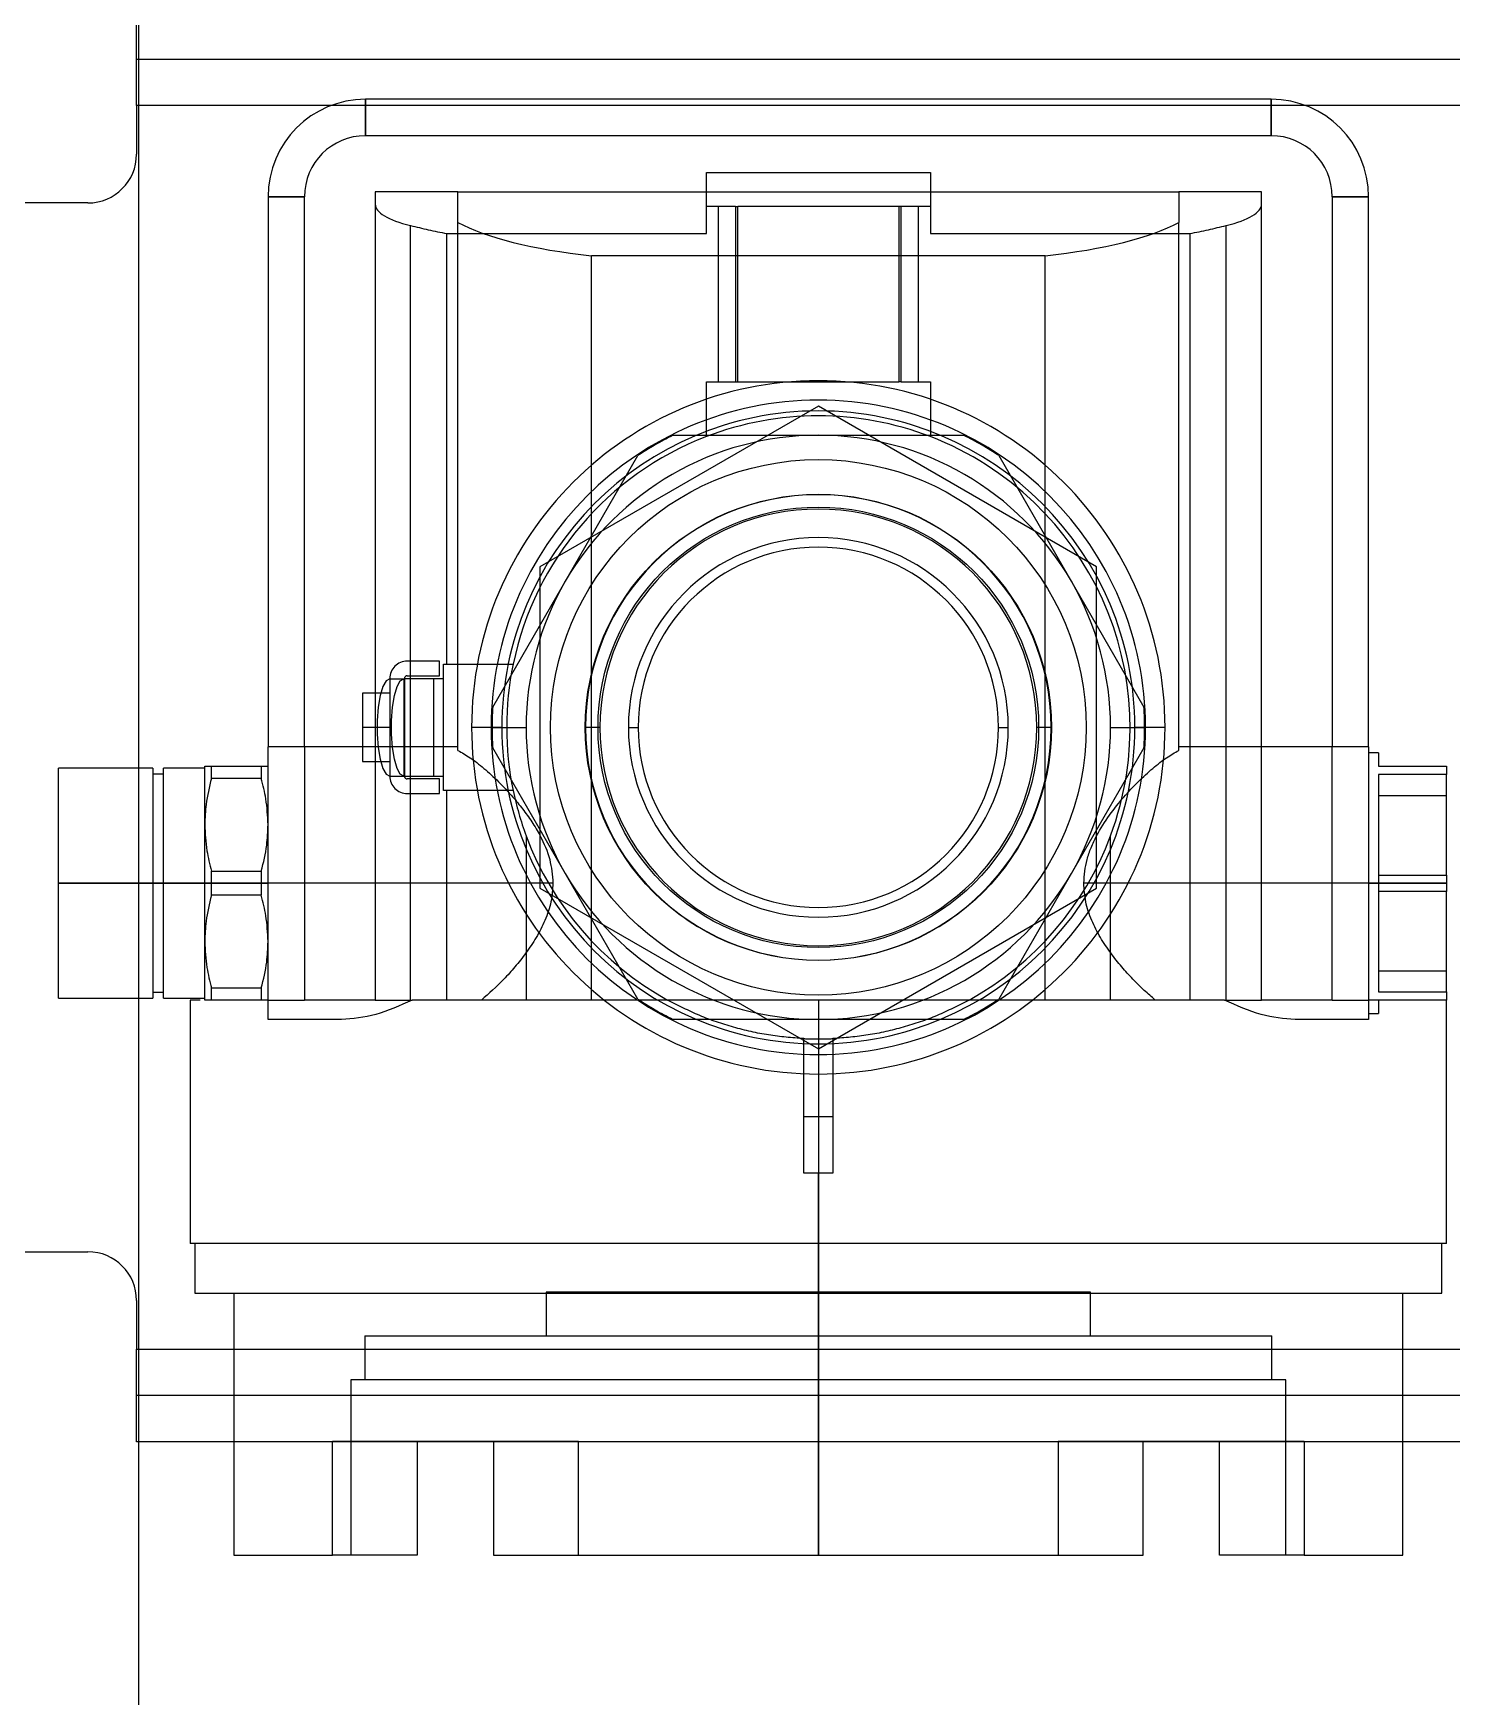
# Model space of a CAD drawing. Header units: metres. Extents: x 0 to 63075, y 0 to 44550.
# Drawn here: x 14164.8 to 14310.4, y 30667.4 to 30838.2 of the extents above; entities that cross this region are included whole.
import ezdxf

# ---------------------------------------------------------------- set-up
doc = ezdxf.new("R2010")
doc.units = ezdxf.units.M
doc.header["$LTSCALE"] = 75
doc.linetypes.add('HIDDEN2', pattern=[4.7625, 3.175, -1.5875])
for name, color, linetype in [('SDM', 7, 'Continuous'), ('SL1', 8, 'Continuous'), ('SL4', 4, 'Continuous'), ('ST1', 7, 'HIDDEN2')]:
    doc.layers.add(name, color=color, linetype=linetype)

# ---------------------------------------------------------------- blocks, each defined once
blk = doc.blocks.new('A$Cf5d57027')
at = {"layer": 'SL1'}
for radius, start, end in [(1221.5, 121.07475, 67.29436), (1158, 122.98775, 69.37001), (1150, 123.24685, 69.21988)]:
    blk.add_arc((6187.34, 9148.65), radius, start, end, dxfattribs=at)
blk = doc.blocks.new('A$Ca53c419a')
at = {"layer": 'SL4'}
for p, q in [((4338.53, 429), (4338.53, 419.33)), ((4338.53, 429), (4350.33, 429)), ((4350.33, 429), (4362.13, 429)), ((4350.33, 419.33), (4350.33, 429)), ((4362.13, 419.33), (4362.13, 429)), ((3669.71, 420.77), (4338.53, 420.77)), ((4292.94, 411), (4292.94, 420.77)), ((4302.47, 420.77), (4302.47, 411)), ((4362.13, 420.77), (4459.47, 420.77)), ((4430.19, 401.02), (4430.19, 420.77)), ((4350.33, 419.33), (4338.53, 419.33)), ((4339.12, 419.33), (4339.12, 418.25)), ((4362.13, 419.33), (4350.33, 419.33)), ((4350.33, 418.25), (4350.33, 419.33)), ((4361.54, 418.25), (4361.54, 419.33)), ((4338.53, 418.25), (4338.53, 414)), ((4338.53, 418.25), (4350.33, 418.25)), ((4350.33, 414), (4350.33, 418.25)), ((4350.33, 418.25), (4362.13, 418.25)), ((4362.13, 414), (4362.13, 418.25)), ((4338.33, 415.5), (4313.33, 415.5)), ((4313.33, 351), (4313.33, 415.5)), ((4338.33, 414.46), (4338.33, 415.5)), ((4313.33, 415), (4308.21, 415)), ((4308.21, 415), (4308.21, 351)), ((4338.33, 414), (4344.33, 414)), ((4344.33, 414), (4350.33, 414)), ((4350.33, 414), (4356.33, 414)), ((4350.33, 413.31), (4350.33, 414)), ((4356.33, 414), (4362.33, 414)), ((4338.33, 413.31), (4339.57, 413.31)), ((4338.33, 408.19), (4338.33, 413.31)), ((4339.57, 413.31), (4339.57, 408.19)), ((4349.09, 413.31), (4350.33, 413.31)), ((4349.09, 408.19), (4349.09, 413.31)), ((4350.33, 413.31), (4351.57, 413.31)), ((4350.33, 408.19), (4350.33, 413.31)), ((4351.57, 413.31), (4351.57, 408.19)), ((4361.09, 408.19), (4361.09, 413.31)), ((4361.09, 413.31), (4362.33, 413.31)), ((4362.33, 413.31), (4362.33, 408.19)), ((4308.21, 411), (4281.33, 411)), ((4281.33, 411), (4281.33, 400.89)), ((4336.33, 399.95), (4336.33, 407.5)), ((4336.33, 407.5), (4350.33, 407.5)), ((4339.57, 408.19), (4338.33, 408.19)), ((4350.33, 408.19), (4349.09, 408.19)), ((4351.57, 408.19), (4350.33, 408.19)), ((4350.33, 407.5), (4350.33, 408.19)), ((4350.33, 407.5), (4364.33, 407.5)), ((4350.33, 378.25), (4350.33, 407.5)), ((4362.33, 408.19), (4361.09, 408.19)), ((4364.33, 388), (4364.33, 407.5)), ((4420.83, 407.5), (4364.33, 407.5)), ((4420.83, 407.5), (4420.83, 403.76)), ((4364.33, 403.76), (4420.83, 403.76)), ((4281.33, 400.89), (4293.03, 400.89)), ((4281.33, 392.19), (4281.33, 400.89)), ((4293.03, 400.89), (4293.03, 384.34)), ((4430.83, 397.5), (4427.09, 397.5)), ((4427.09, 304.5), (4427.09, 397.5)), ((4430.83, 304.5), (4430.83, 397.5)), ((4293.03, 392.19), (4281.33, 392.19)), ((4292.94, 384.34), (4292.94, 392.19)), ((4338.33, 351), (4338.33, 392.7)), ((4363.96, 388), (4418.19, 388)), ((4418.19, 388), (4421.33, 388)), ((4421.33, 388), (4421.33, 314)), ((4281.33, 384.34), (4281.33, 351)), ((4293.03, 384.34), (4281.33, 384.34)), ((4338.33, 374.29), (4414.76, 374.29)), ((4414.76, 327.71), (4414.76, 374.29)), ((4281.33, 351), (4308.21, 351)), ((4281.33, 351), (4281.33, 317.66)), ((4308.21, 351), (4313.33, 351)), ((4308.21, 351), (4308.21, 287)), ((4338.33, 351), (4313.33, 351)), ((4313.33, 286.5), (4313.33, 351)), ((4338.33, 309.3), (4338.33, 351)), ((4338.33, 327.71), (4414.76, 327.71)), ((4350.33, 294.5), (4350.33, 323.75)), ((4281.33, 317.66), (4293.03, 317.66)), ((4292.94, 309.81), (4292.94, 317.66)), ((4293.03, 317.66), (4293.03, 301.11)), ((4363.96, 314), (4418.19, 314)), ((4364.33, 294.5), (4364.33, 314)), ((4421.33, 314), (4418.19, 314)), ((4281.33, 309.81), (4293.03, 309.81)), ((4281.33, 301.11), (4281.33, 309.81)), ((4427.09, 304.5), (4430.83, 304.5)), ((4281.33, 301.11), (4281.33, 291)), ((4293.03, 301.11), (4281.33, 301.11)), ((4336.33, 294.5), (4336.33, 302.05)), ((4430.19, 281.23), (4430.19, 300.98)), ((4420.83, 298.24), (4364.33, 298.24)), ((4420.83, 298.24), (4420.83, 294.5)), ((4350.33, 294.5), (4336.33, 294.5)), ((4336.93, 294.5), (4336.93, 293.5)), ((4364.33, 294.5), (4350.33, 294.5)), ((4350.33, 286.5), (4350.33, 294.5)), ((4363.73, 293.5), (4363.73, 294.5)), ((4364.33, 294.5), (4420.83, 294.5)), ((4338.33, 293.5), (4336.93, 293.5)), ((4338.33, 286.5), (4338.33, 293.5)), ((4349.49, 293.5), (4339.16, 293.5)), ((4339.16, 293.5), (4339.16, 286.5)), ((4349.49, 286.5), (4349.49, 293.5)), ((4361.49, 293.5), (4351.16, 293.5)), ((4351.16, 293.5), (4351.16, 286.5)), ((4361.49, 286.5), (4361.49, 293.5)), ((4363.73, 293.5), (4362.33, 293.5)), ((4362.33, 293.5), (4362.33, 286.5)), ((4281.33, 291), (4308.21, 291)), ((4292.94, 281.23), (4292.94, 291)), ((4302.47, 291), (4302.47, 281.23)), ((4308.21, 287), (4313.33, 287)), ((4313.33, 286.5), (4338.33, 286.5)), ((4339.16, 286.5), (4338.33, 286.5)), ((4339.16, 286.5), (4349.49, 286.5)), ((4350.33, 286.5), (4349.49, 286.5)), ((4351.16, 286.5), (4350.33, 286.5)), ((4351.16, 286.5), (4361.49, 286.5)), ((4362.33, 286.5), (4361.49, 286.5))]:
    blk.add_line(p, q, dxfattribs=at)
for centre, radius, start, end in [((4420.83, 397.5), 10, 0, 90), ((4420.83, 397.5), 6.26, 0, 90), ((4420.83, 304.5), 6.26, 270, 0), ((4420.83, 304.5), 10, 270, 0)]:
    blk.add_arc(centre, radius, start, end, dxfattribs=at)
for centre, start_param, end_param in [((4421.23, 364.6), 0.450954, 1.189008), ((4421.23, 337.4), 1.952584, 2.690638)]:
    blk.add_ellipse(centre, major_axis=(0, 26), ratio=0.267949, start_param=start_param, end_param=end_param, dxfattribs=at)
for points, knots in [([(4338.33, 413.31), (4338.33, 413.53), (4338.33, 413.92), (4338.33, 413.97), (4338.33, 414)], [0, 0, 0, 0, 0.563596, 1, 1, 1, 1]), ([(4344.33, 414), (4343.44, 413.96), (4341.83, 413.88), (4340.26, 413.49), (4339.57, 413.31)], [0, 0, 0, 0, 0.554654, 1, 1, 1, 1]), ([(4349.09, 413.31), (4348.2, 413.53), (4346.63, 413.92), (4345.03, 413.97), (4344.33, 414)], [0, 0, 0, 0, 0.563596, 1, 1, 1, 1]), ([(4356.33, 414), (4355.44, 413.96), (4353.83, 413.88), (4352.26, 413.49), (4351.57, 413.31)], [0, 0, 0, 0, 0.554654, 1, 1, 1, 1]), ([(4361.09, 413.31), (4360.2, 413.53), (4358.63, 413.92), (4357.03, 413.97), (4356.33, 414)], [0, 0, 0, 0, 0.563596, 1, 1, 1, 1]), ([(4362.33, 414), (4362.33, 413.96), (4362.33, 413.88), (4362.33, 413.49), (4362.33, 413.31)], [0, 0, 0, 0, 0.554654, 1, 1, 1, 1]), ([(4338.33, 407.5), (4338.33, 407.54), (4338.33, 407.62), (4338.33, 408.01), (4338.33, 408.19)], [0, 0, 0, 0, 0.554654, 1, 1, 1, 1]), ([(4339.57, 408.19), (4340.45, 407.97), (4342.02, 407.58), (4343.63, 407.53), (4344.33, 407.5)], [0, 0, 0, 0, 0.563596, 1, 1, 1, 1]), ([(4344.33, 407.5), (4345.22, 407.54), (4346.82, 407.62), (4348.39, 408.01), (4349.09, 408.19)], [0, 0, 0, 0, 0.554654, 1, 1, 1, 1]), ([(4351.57, 408.19), (4352.45, 407.97), (4354.02, 407.58), (4355.63, 407.53), (4356.33, 407.5)], [0, 0, 0, 0, 0.5635963, 1, 1, 1, 1]), ([(4356.33, 407.5), (4357.22, 407.54), (4358.82, 407.62), (4360.39, 408.01), (4361.09, 408.19)], [0, 0, 0, 0, 0.554654, 1, 1, 1, 1]), ([(4362.33, 408.19), (4362.33, 407.97), (4362.33, 407.58), (4362.33, 407.53), (4362.33, 407.5)], [0, 0, 0, 0, 0.563596, 1, 1, 1, 1]), ([(4338.33, 392.7), (4337.75, 393.96), (4336.62, 396.46), (4336.42, 398.8), (4336.33, 399.95)], [0, 0, 0, 0, 0.505959, 1, 1, 1, 1]), ([(4363.96, 388), (4363.73, 387.6), (4363.28, 386.78), (4362.16, 385.35), (4360.8, 383.86), (4359.37, 382.51), (4357.97, 381.36), (4356.65, 380.41), (4354.96, 379.4), (4352.88, 378.47), (4351.15, 378.32), (4350.33, 378.25)], [0, 0, 0, 0, 0.126776, 0.255257, 0.382669, 0.505687, 0.590181, 0.674836, 0.757452, 0.885088, 1, 1, 1, 1]), ([(4350.33, 378.25), (4349.69, 378.29), (4348.71, 378.35), (4347.45, 378.71), (4346.19, 379.18), (4344.72, 379.95), (4343.14, 381.01), (4341.72, 382.14), (4339.99, 383.7), (4339, 384.83), (4338.33, 385.59)], [0, 0, 0, 0, 0.117087, 0.178494, 0.242841, 0.368324, 0.49578, 0.622064, 0.74502, 1, 1, 1, 1]), ([(4338.33, 316.41), (4338.65, 316.78), (4339.29, 317.53), (4340.44, 318.7), (4341.72, 319.86), (4343.14, 320.99), (4344.72, 322.06), (4346.48, 322.96), (4348.36, 323.62), (4349.69, 323.71), (4350.33, 323.75)], [0, 0, 0, 0, 0.1270909, 0.2552959, 0.3782312, 0.5044942, 0.6319282, 0.7573901, 0.8829313, 1, 1, 1, 1]), ([(4350.33, 323.75), (4351.15, 323.68), (4352.41, 323.58), (4354.01, 323), (4355.58, 322.27), (4357.36, 321.13), (4359.19, 319.65), (4360.8, 318.14), (4362.16, 316.65), (4363.28, 315.22), (4363.73, 314.4), (4363.96, 314)], [0, 0, 0, 0, 0.114898, 0.176657, 0.242785, 0.369086, 0.494373, 0.617376, 0.744773, 0.873238, 1, 1, 1, 1]), ([(4336.33, 302.05), (4336.42, 303.2), (4336.62, 305.54), (4337.75, 308.04), (4338.33, 309.3)], [0, 0, 0, 0, 0.494041, 1, 1, 1, 1])]:
    blk.add_open_spline(points, degree=3, knots=knots, dxfattribs=at)
at = {"layer": 'ST1'}
for p, q in [((4312.47, 481), (4312.47, 426)), ((4420.19, 426), (4420.19, 481)), ((4350.33, 429), (4350.33, 419.33)), ((4292.94, 420.77), (4292.94, 421)), ((4292.94, 421), (4302.47, 421)), ((4297.71, 281), (4297.71, 421)), ((4307.47, 421), (4302.47, 421)), ((4302.47, 421), (4302.47, 281)), ((4302.47, 421), (4302.47, 420.77)), ((4338.53, 420.77), (4362.13, 420.77)), ((4430.19, 421), (4425.19, 421)), ((4430.19, 421), (4439.71, 421)), ((4430.19, 281), (4430.19, 421)), ((4430.19, 420.77), (4430.19, 421)), ((4434.95, 421), (4434.95, 281)), ((4350.33, 419.33), (4350.33, 418.25)), ((4350.33, 418.25), (4350.33, 414)), ((4350.33, 414), (4350.33, 413.31)), ((4350.33, 413.31), (4350.33, 408.19)), ((4292.94, 392.19), (4292.94, 411)), ((4302.47, 411), (4302.47, 291)), ((4338.33, 407.5), (4338.33, 403.76)), ((4350.33, 408.19), (4350.33, 407.5)), ((4420.83, 403.76), (4420.83, 407.5)), ((4364.33, 403.76), (4338.33, 403.76)), ((4338.33, 396.5), (4338.33, 403.76)), ((4430.19, 300.98), (4430.19, 401.02)), ((4299.33, 399), (4281.33, 399)), ((4299.33, 351), (4299.33, 399)), ((4303.83, 397.56), (4299.33, 397.56)), ((4303.83, 397.56), (4303.83, 351)), ((4421.33, 396.5), (4338.33, 396.5)), ((4338.33, 396.5), (4338.33, 392.87)), ((4366.33, 397.8), (4362.83, 397.8)), ((4362.83, 397.8), (4362.83, 395)), ((4366.33, 395), (4366.33, 397.8)), ((4369.83, 397.8), (4366.33, 397.8)), ((4369.83, 395), (4369.83, 397.8)), ((4421.33, 388), (4421.33, 396.5)), ((4427.09, 397.5), (4430.83, 397.5)), ((4361.33, 395), (4361.33, 393.55)), ((4371.33, 395), (4361.33, 395)), ((4371.33, 395), (4371.33, 393.55)), ((4359.53, 393.2), (4359.53, 389.9)), ((4361.03, 389.9), (4361.03, 393.2)), ((4371.33, 393.55), (4361.33, 393.55)), ((4361.33, 393.55), (4361.33, 393.5)), ((4361.33, 393.5), (4361.33, 389.5)), ((4371.33, 393.5), (4361.33, 393.5)), ((4371.33, 393.55), (4371.33, 393.5)), ((4371.33, 389.5), (4371.33, 393.5)), ((4371.63, 393.2), (4371.63, 389.9)), ((4373.13, 389.9), (4373.13, 393.2)), ((4338.33, 392.87), (4417.87, 392.87)), ((4338.33, 392.87), (4338.33, 392.7)), ((4359.53, 389.9), (4361.03, 389.9)), ((4371.33, 390.5), (4361.33, 390.5)), ((4371.63, 389.9), (4373.13, 389.9)), ((4338.33, 389.16), (4359.83, 389.16)), ((4359.83, 389.16), (4359.83, 389.5)), ((4359.83, 389.5), (4372.83, 389.5)), ((4359.83, 382.33), (4359.83, 389.16)), ((4372.83, 389.5), (4372.83, 389.16)), ((4372.83, 389.16), (4372.83, 382.33)), ((4372.83, 389.16), (4417.04, 389.16)), ((4417.04, 389.16), (4417.04, 362.5)), ((4366.33, 383.5), (4366.33, 386.6)), ((4366.33, 384.6), (4366.33, 386.6)), ((4338.42, 369.53), (4364.24, 384.43)), ((4366.33, 384.5), (4366.33, 381)), ((4368.42, 384.43), (4394.24, 369.53)), ((4292.94, 317.66), (4292.94, 384.34)), ((4293.03, 384.34), (4293.03, 375.64)), ((4355.19, 381), (4338.33, 381)), ((4349.83, 379.58), (4333.33, 351)), ((4382.83, 379.58), (4349.83, 379.58)), ((4399.32, 351), (4382.83, 379.58)), ((4308.33, 378.94), (4303.83, 378.94)), ((4308.33, 323.06), (4308.33, 378.94)), ((4281.33, 375.64), (4293.03, 375.64)), ((4366.33, 373.42), (4366.33, 374.9)), ((4366.33, 370.5), (4366.33, 369.5)), ((4336.33, 336.09), (4336.33, 365.91)), ((4396.33, 365.91), (4396.33, 336.09)), ((4396.19, 362.5), (4401.83, 362.5)), ((4401.83, 362.5), (4401.83, 359.5)), ((4417.04, 362.5), (4421.33, 362.5)), ((4419.83, 359.5), (4419.83, 362.5)), ((4421.33, 362.5), (4423.33, 362.5)), ((4423.33, 362.5), (4423.33, 339.5)), ((4419.83, 361.3), (4401.83, 361.3)), ((4419.83, 359.5), (4401.83, 359.5)), ((4401.83, 359.5), (4401.83, 359.25)), ((4401.83, 359.25), (4419.83, 359.25)), ((4401.83, 359.25), (4401.83, 342.75)), ((4419.83, 359.5), (4419.83, 359.25)), ((4419.83, 342.75), (4419.83, 359.25)), ((4320.54, 352.5), (4334.36, 352.5)), ((4326.33, 349.5), (4326.33, 352.5)), ((4308.21, 351), (4281.33, 351)), ((4299.33, 351), (4281.33, 351)), ((4299.33, 303), (4299.33, 351)), ((4299.33, 351), (4303.83, 351)), ((4303.83, 351), (4303.83, 304.44)), ((4313.33, 351), (4308.21, 351)), ((4313.33, 351), (4320.55, 351)), ((4333.33, 351), (4349.83, 322.43)), ((4382.83, 322.43), (4399.32, 351)), ((4334.36, 349.5), (4320.54, 349.5)), ((4401.83, 342.5), (4401.83, 342.75)), ((4419.83, 342.75), (4401.83, 342.75)), ((4401.83, 342.5), (4419.83, 342.5)), ((4401.83, 342.5), (4401.83, 339.5)), ((4419.83, 342.5), (4419.83, 342.75)), ((4419.83, 339.5), (4419.83, 342.5)), ((4401.83, 340.7), (4419.83, 340.7)), ((4401.83, 339.5), (4396.19, 339.5)), ((4421.33, 339.5), (4417.04, 339.5)), ((4417.04, 339.5), (4417.04, 312.84)), ((4423.33, 339.5), (4421.33, 339.5)), ((4364.24, 317.57), (4338.42, 332.47)), ((4366.33, 332.5), (4366.33, 331.5)), ((4394.24, 332.47), (4368.42, 317.57)), ((4366.33, 327.1), (4366.33, 328.58)), ((4293.03, 326.36), (4281.33, 326.36)), ((4293.03, 326.36), (4293.03, 317.66)), ((4303.83, 323.06), (4308.33, 323.06)), ((4349.83, 322.43), (4382.83, 322.43)), ((4338.33, 321), (4355.19, 321)), ((4366.33, 321), (4366.33, 317.5)), ((4366.33, 315.4), (4366.33, 318.5)), ((4366.33, 315.4), (4366.33, 317.4)), ((4338.33, 312.84), (4417.04, 312.84)), ((4421.33, 305.5), (4421.33, 314)), ((4292.94, 291), (4292.94, 309.81)), ((4338.33, 309.3), (4338.33, 309.13)), ((4338.33, 309.13), (4417.87, 309.13)), ((4338.33, 309.13), (4338.33, 305.5)), ((4299.33, 304.44), (4303.83, 304.44)), ((4338.33, 298.24), (4338.33, 305.5)), ((4338.33, 305.5), (4421.33, 305.5)), ((4430.83, 304.5), (4427.09, 304.5)), ((4281.33, 303), (4299.33, 303)), ((4338.33, 298.24), (4338.33, 294.5)), ((4338.33, 298.24), (4364.33, 298.24)), ((4420.83, 294.5), (4420.83, 298.24)), ((4338.33, 293.5), (4338.33, 294.5)), ((4350.33, 294.5), (4350.33, 293.5)), ((4341.33, 293.5), (4341.33, 286.5)), ((4350.33, 293.5), (4349.49, 293.5)), ((4351.16, 293.5), (4350.33, 293.5)), ((4350.33, 293.5), (4350.33, 286.5)), ((4359.33, 293.5), (4359.33, 286.5))]:
    blk.add_line(p, q, dxfattribs=at)
at = {"layer": 'ST1', "flags": 128}
for points in [[(4371.33, 395), (4371.12, 395.36), (4370.53, 395.7), (4369.6, 395.98), (4368.4, 396.18), (4367.04, 396.28), (4365.62, 396.28), (4364.25, 396.18), (4363.05, 395.98), (4362.12, 395.7), (4361.53, 395.36), (4361.33, 395)], [(4361.33, 393.55), (4361.53, 393.92), (4362.12, 394.25), (4363.05, 394.53), (4364.25, 394.73), (4365.62, 394.83), (4367.04, 394.83), (4368.4, 394.73), (4369.6, 394.53), (4370.53, 394.25), (4371.12, 393.92), (4371.33, 393.55)]]:
    blk.add_lwpolyline(points, dxfattribs=at)
at = {"layer": 'ST1'}
for radius in [27.5, 23.93, 22.62]:
    blk.add_circle((4366.33, 351), radius, dxfattribs=at)
for centre, radius, start, end in [((4307.47, 426), 5, 270, 0), ((4425.19, 426), 5, 180, 270), ((4361.33, 393.2), 1.8, 90, 180), ((4371.33, 393.2), 1.8, 0, 90), ((4361.33, 393.2), 0.3, 90, 180), ((4371.33, 393.2), 0.3, 0, 90), ((4366.33, 351), 35.6, 90, 270), ((4366.33, 351), 35.6, 270, 90), ((4366.33, 351), 33.6, 90, 270), ((4366.33, 351), 33.5, 90, 93.5756), ((4366.33, 351), 33.6, 270, 90), ((4366.33, 351), 33.5, 86.4244, 90), ((4366.33, 351), 32.5, 90, 270), ((4366.33, 351), 32, 78.2802, 101.7198), ((4366.33, 351), 32.5, 270, 90), ((4366.33, 351), 32, 110.3641, 151.045), ((4366.33, 351), 30, 90, 120), ((4366.33, 351), 32, 101.7198, 110.3641), ((4366.33, 351), 30, 60, 90), ((4366.33, 351), 32, 21.0618, 78.2802), ((4366.33, 351), 30, 120, 180), ((4366.33, 351), 30, 0, 60), ((4366.33, 351), 23.9, 90, 270), ((4366.33, 351), 23.9, 270, 90), ((4366.33, 351), 22.42, 90, 270), ((4366.33, 351), 22.42, 270, 90), ((4366.33, 351), 33.5, 146.4244, 153.5756), ((4366.33, 351), 19.5, 90, 270), ((4366.33, 351), 18.5, 90, 270), ((4366.33, 351), 19.5, 270, 90), ((4366.33, 351), 18.5, 270, 90), ((4366.33, 351), 33.5, 26.4244, 33.5756), ((4366.33, 351), 32, 0, 21.0618), ((4366.33, 351), 32, 177.3133, 180), ((4366.33, 351), 32, 180, 182.6867), ((4366.33, 351), 30, 180, 240), ((4366.33, 351), 30, 300, 0), ((4366.33, 351), 32, 338.9382, 0), ((4366.33, 351), 32, 249.6359, 338.9382), ((4366.33, 351), 33.5, 206.4244, 213.5756), ((4366.33, 351), 32, 208.955, 249.6359), ((4366.33, 351), 33.5, 326.4244, 333.5756), ((4366.33, 351), 30, 240, 270), ((4366.33, 351), 30, 270, 300), ((4366.33, 351), 33.5, 266.4244, 270), ((4366.33, 351), 33.5, 270, 273.5756)]:
    blk.add_arc(centre, radius, start, end, dxfattribs=at)
for centre, major_axis, ratio, start_param, end_param in [((4420.06, 385.5), (0, 11), 0.267949, 0, 0.836718), ((4430.3, 351), (0, 62.5), 0.267949, 0.836718, 0.914078), ((4283.31, 351), (0, 64.5), 0.57735, 4.712389, 4.735647), ((4283.31, 351), (0, 64.5), 0.57735, 4.689131, 4.712389), ((4430.3, 351), (0, 62.5), 0.267949, 2.227515, 2.304874), ((4420.06, 316.5), (0, 11), 0.267949, 2.304874, 3.141593)]:
    blk.add_ellipse(centre, major_axis=major_axis, ratio=ratio, start_param=start_param, end_param=end_param, dxfattribs=at)
for points, knots in [([(4334.36, 352.5), (4334.46, 353.71), (4334.65, 356.14), (4335.48, 359.73), (4336.66, 363.23), (4337.77, 365.4), (4338.33, 366.49)], [0, 0, 0, 0, 0.2451, 0.494806, 0.747082, 1, 1, 1, 1]), ([(4338.33, 335.51), (4337.77, 336.6), (4336.66, 338.77), (4335.48, 342.27), (4334.65, 345.86), (4334.46, 348.29), (4334.36, 349.5)], [0, 0, 0, 0, 0.2529184, 0.5051938, 0.7549002, 1, 1, 1, 1])]:
    blk.add_open_spline(points, degree=3, knots=knots, dxfattribs=at)

msp = doc.modelspace()

# ---------------------------------------------------------------- block references
at = {"layer": 'SDM'}
msp.add_blockref('A$Cf5d57027', (8259.51, 22502.83), dxfattribs=at)
at = {"layer": 'SDM', "rotation": 90}
msp.add_blockref('A$Ca53c419a', (14596.36, 26400.6), dxfattribs=at)

doc.saveas('drawing.dxf')
